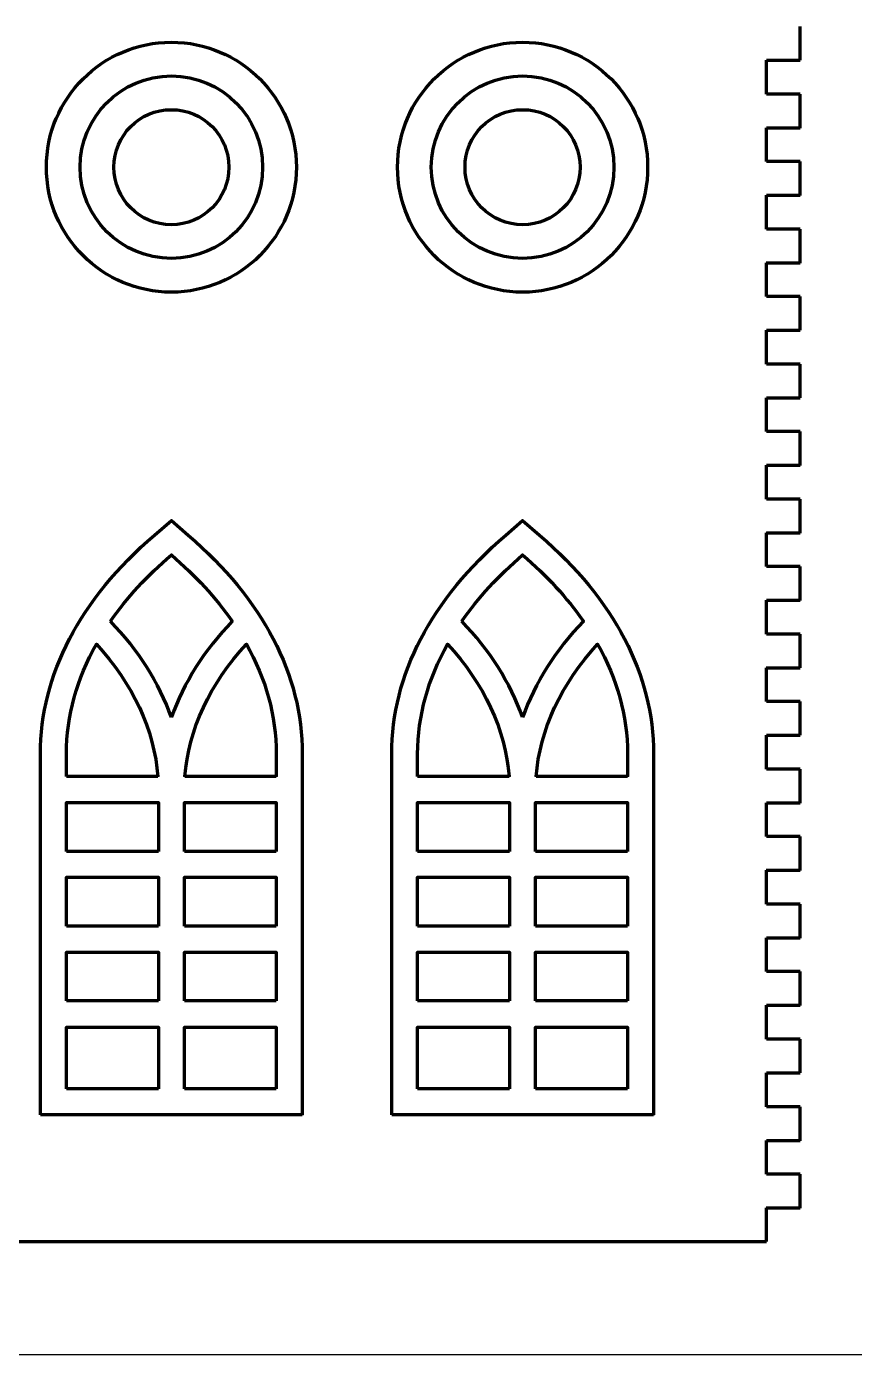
# Model space of a CAD drawing. Header units: centimetres. Extents: x 1569 to 2514, y -799 to -397.
# Drawn here: x 1721.1 to 1789.8, y -598.9 to -488.8 of the extents above; entities that cross this region are included whole.
import ezdxf

# ---------------------------------------------------------------- set-up
doc = ezdxf.new("R2010")
doc.units = ezdxf.units.CM
doc.header["$MEASUREMENT"] = 0
doc.layers.add('layer 1', color=7, linetype='Continuous')

msp = doc.modelspace()

# ---------------------------------------------------------------- linework, layer by layer
msp.add_line((1568.57, -598.93), (2018.57, -598.93))
at = {"layer": 'layer 1', "lineweight": 80}
for points, knots in [([(1785.29, -491.57), (1785.29, -491.57), (1785.29, -491.57), (1785.29, -488.77), (1785.29, -488.77)], [0.954545455, 0.954545455, 0.954545455, 0.954545455, 0.954545465, 0.959090909, 0.959090909, 0.959090909, 0.959090909]), ([(1782.49, -494.37), (1782.49, -494.37), (1782.49, -494.37), (1782.49, -491.57), (1782.49, -491.57)], [0.945454545, 0.945454545, 0.945454545, 0.945454545, 0.945454555, 0.95, 0.95, 0.95, 0.95]), ([(1782.49, -491.57), (1782.49, -491.57), (1782.49, -491.57), (1785.29, -491.57), (1785.29, -491.57)], [0.95, 0.95, 0.95, 0.95, 0.95000001, 0.954545455, 0.954545455, 0.954545455, 0.954545455]), ([(1785.29, -494.37), (1785.29, -494.37), (1785.29, -494.37), (1782.49, -494.37), (1782.49, -494.37)], [0.940909091, 0.940909091, 0.940909091, 0.940909091, 0.940909101, 0.945454545, 0.945454545, 0.945454545, 0.945454545]), ([(1785.29, -497.17), (1785.29, -497.17), (1785.29, -497.17), (1785.29, -494.37), (1785.29, -494.37)], [0.936363636, 0.936363636, 0.936363636, 0.936363636, 0.936363646, 0.940909091, 0.940909091, 0.940909091, 0.940909091]), ([(1737.9, -500.44), (1737.9, -500.44), (1737.9, -503.08), (1735.77, -505.21), (1733.13, -505.21), (1733.13, -505.21), (1730.49, -505.21), (1728.36, -503.08), (1728.36, -500.44), (1728.36, -500.44), (1728.36, -497.8), (1730.49, -495.67), (1733.13, -495.67)], [0.2, 0.2, 0.2, 0.2, 0.2, 0.4, 0.4, 0.4, 0.4, 0.6, 0.6, 0.6, 0.6, 1, 1, 1, 1]), ([(1767.04, -500.44), (1767.04, -500.44), (1767.04, -503.08), (1764.91, -505.21), (1762.27, -505.21), (1762.27, -505.21), (1759.63, -505.21), (1757.49, -503.08), (1757.49, -500.44), (1757.49, -500.44), (1757.49, -497.8), (1759.63, -495.67), (1762.27, -495.67)], [0.2, 0.2, 0.2, 0.2, 0.2, 0.4, 0.4, 0.4, 0.4, 0.6, 0.6, 0.6, 0.6, 1, 1, 1, 1]), ([(1782.49, -499.97), (1782.49, -499.97), (1782.49, -499.97), (1782.49, -497.17), (1782.49, -497.17)], [0.927272727, 0.927272727, 0.927272727, 0.927272727, 0.927272737, 0.931818182, 0.931818182, 0.931818182, 0.931818182]), ([(1782.49, -497.17), (1782.49, -497.17), (1782.49, -497.17), (1785.29, -497.17), (1785.29, -497.17)], [0.931818182, 0.931818182, 0.931818182, 0.931818182, 0.931818192, 0.936363636, 0.936363636, 0.936363636, 0.936363636]), ([(1785.29, -499.97), (1785.29, -499.97), (1785.29, -499.97), (1782.49, -499.97), (1782.49, -499.97)], [0.922727273, 0.922727273, 0.922727273, 0.922727273, 0.922727283, 0.927272727, 0.927272727, 0.927272727, 0.927272727]), ([(1785.29, -502.77), (1785.29, -502.77), (1785.29, -502.77), (1785.29, -499.97), (1785.29, -499.97)], [0.918181818, 0.918181818, 0.918181818, 0.918181818, 0.918181828, 0.922727273, 0.922727273, 0.922727273, 0.922727273]), ([(1782.49, -505.57), (1782.49, -505.57), (1782.49, -505.57), (1782.49, -502.77), (1782.49, -502.77)], [0.909090909, 0.909090909, 0.909090909, 0.909090909, 0.909090919, 0.913636364, 0.913636364, 0.913636364, 0.913636364]), ([(1782.49, -502.77), (1782.49, -502.77), (1782.49, -502.77), (1785.29, -502.77), (1785.29, -502.77)], [0.913636364, 0.913636364, 0.913636364, 0.913636364, 0.913636374, 0.918181818, 0.918181818, 0.918181818, 0.918181818]), ([(1785.29, -505.57), (1785.29, -505.57), (1785.29, -505.57), (1782.49, -505.57), (1782.49, -505.57)], [0.904545455, 0.904545455, 0.904545455, 0.904545455, 0.904545465, 0.909090909, 0.909090909, 0.909090909, 0.909090909]), ([(1785.29, -508.37), (1785.29, -508.37), (1785.29, -508.37), (1785.29, -505.57), (1785.29, -505.57)], [0.9, 0.9, 0.9, 0.9, 0.90000001, 0.904545455, 0.904545455, 0.904545455, 0.904545455]), ([(1782.49, -511.17), (1782.49, -511.17), (1782.49, -511.17), (1782.49, -508.37), (1782.49, -508.37)], [0.890909091, 0.890909091, 0.890909091, 0.890909091, 0.890909101, 0.895454545, 0.895454545, 0.895454545, 0.895454545]), ([(1782.49, -508.37), (1782.49, -508.37), (1782.49, -508.37), (1785.29, -508.37), (1785.29, -508.37)], [0.895454545, 0.895454545, 0.895454545, 0.895454545, 0.895454555, 0.9, 0.9, 0.9, 0.9]), ([(1785.29, -511.17), (1785.29, -511.17), (1785.29, -511.17), (1782.49, -511.17), (1782.49, -511.17)], [0.886363636, 0.886363636, 0.886363636, 0.886363636, 0.886363646, 0.890909091, 0.890909091, 0.890909091, 0.890909091]), ([(1785.29, -513.97), (1785.29, -513.97), (1785.29, -513.97), (1785.29, -511.17), (1785.29, -511.17)], [0.881818182, 0.881818182, 0.881818182, 0.881818182, 0.881818192, 0.886363636, 0.886363636, 0.886363636, 0.886363636]), ([(1782.49, -516.77), (1782.49, -516.77), (1782.49, -516.77), (1782.49, -513.97), (1782.49, -513.97)], [0.872727273, 0.872727273, 0.872727273, 0.872727273, 0.872727283, 0.877272727, 0.877272727, 0.877272727, 0.877272727]), ([(1782.49, -513.97), (1782.49, -513.97), (1782.49, -513.97), (1785.29, -513.97), (1785.29, -513.97)], [0.877272727, 0.877272727, 0.877272727, 0.877272727, 0.877272737, 0.881818182, 0.881818182, 0.881818182, 0.881818182]), ([(1785.29, -516.77), (1785.29, -516.77), (1785.29, -516.77), (1782.49, -516.77), (1782.49, -516.77)], [0.868181818, 0.868181818, 0.868181818, 0.868181818, 0.868181828, 0.872727273, 0.872727273, 0.872727273, 0.872727273]), ([(1785.29, -519.57), (1785.29, -519.57), (1785.29, -519.57), (1785.29, -516.77), (1785.29, -516.77)], [0.863636364, 0.863636364, 0.863636364, 0.863636364, 0.863636374, 0.868181818, 0.868181818, 0.868181818, 0.868181818]), ([(1782.49, -522.37), (1782.49, -522.37), (1782.49, -522.37), (1782.49, -519.57), (1782.49, -519.57)], [0.854545455, 0.854545455, 0.854545455, 0.854545455, 0.854545465, 0.859090909, 0.859090909, 0.859090909, 0.859090909]), ([(1782.49, -519.57), (1782.49, -519.57), (1782.49, -519.57), (1785.29, -519.57), (1785.29, -519.57)], [0.859090909, 0.859090909, 0.859090909, 0.859090909, 0.859090919, 0.863636364, 0.863636364, 0.863636364, 0.863636364]), ([(1785.29, -522.37), (1785.29, -522.37), (1785.29, -522.37), (1782.49, -522.37), (1782.49, -522.37)], [0.85, 0.85, 0.85, 0.85, 0.85000001, 0.854545455, 0.854545455, 0.854545455, 0.854545455]), ([(1785.29, -525.17), (1785.29, -525.17), (1785.29, -525.17), (1785.29, -522.37), (1785.29, -522.37)], [0.845454545, 0.845454545, 0.845454545, 0.845454545, 0.845454555, 0.85, 0.85, 0.85, 0.85]), ([(1782.49, -527.97), (1782.49, -527.97), (1782.49, -527.97), (1782.49, -525.17), (1782.49, -525.17)], [0.836363636, 0.836363636, 0.836363636, 0.836363636, 0.836363646, 0.840909091, 0.840909091, 0.840909091, 0.840909091]), ([(1782.49, -525.17), (1782.49, -525.17), (1782.49, -525.17), (1785.29, -525.17), (1785.29, -525.17)], [0.840909091, 0.840909091, 0.840909091, 0.840909091, 0.840909101, 0.845454545, 0.845454545, 0.845454545, 0.845454545]), ([(1785.29, -527.97), (1785.29, -527.97), (1785.29, -527.97), (1782.49, -527.97), (1782.49, -527.97)], [0.831818182, 0.831818182, 0.831818182, 0.831818182, 0.831818192, 0.836363636, 0.836363636, 0.836363636, 0.836363636]), ([(1785.29, -530.77), (1785.29, -530.77), (1785.29, -530.77), (1785.29, -527.97), (1785.29, -527.97)], [0.827272727, 0.827272727, 0.827272727, 0.827272727, 0.827272737, 0.831818182, 0.831818182, 0.831818182, 0.831818182]), ([(1782.49, -533.57), (1782.49, -533.57), (1782.49, -533.57), (1782.49, -530.77), (1782.49, -530.77)], [0.818181818, 0.818181818, 0.818181818, 0.818181818, 0.818181828, 0.822727273, 0.822727273, 0.822727273, 0.822727273]), ([(1782.49, -530.77), (1782.49, -530.77), (1782.49, -530.77), (1785.29, -530.77), (1785.29, -530.77)], [0.822727273, 0.822727273, 0.822727273, 0.822727273, 0.822727283, 0.827272727, 0.827272727, 0.827272727, 0.827272727]), ([(1733.13, -532.6), (1733.13, -532.6), (1735.13, -534.32), (1736.83, -536.17), (1738.18, -538.11)], [0.2, 0.2, 0.2, 0.2, 0.2, 0.4, 0.4, 0.4, 0.4]), ([(1762.27, -532.6), (1762.27, -532.6), (1764.27, -534.32), (1765.96, -536.17), (1767.31, -538.11)], [0.2, 0.2, 0.2, 0.2, 0.2, 0.4, 0.4, 0.4, 0.4]), ([(1785.29, -533.57), (1785.29, -533.57), (1785.29, -533.57), (1782.49, -533.57), (1782.49, -533.57)], [0.813636364, 0.813636364, 0.813636364, 0.813636364, 0.813636374, 0.818181818, 0.818181818, 0.818181818, 0.818181818]), ([(1785.29, -536.37), (1785.29, -536.37), (1785.29, -536.37), (1785.29, -533.57), (1785.29, -533.57)], [0.809090909, 0.809090909, 0.809090909, 0.809090909, 0.809090919, 0.813636364, 0.813636364, 0.813636364, 0.813636364]), ([(1782.49, -539.17), (1782.49, -539.17), (1782.49, -539.17), (1782.49, -536.37), (1782.49, -536.37)], [0.8, 0.8, 0.8, 0.8, 0.80000001, 0.804545455, 0.804545455, 0.804545455, 0.804545455]), ([(1782.49, -536.37), (1782.49, -536.37), (1782.49, -536.37), (1785.29, -536.37), (1785.29, -536.37)], [0.804545455, 0.804545455, 0.804545455, 0.804545455, 0.804545465, 0.809090909, 0.809090909, 0.809090909, 0.809090909]), ([(1733.13, -546.08), (1733.13, -546.08), (1732.11, -543.23), (1730.39, -540.49), (1728.08, -538.11)], [0.6, 0.6, 0.6, 0.6, 0.6, 1, 1, 1, 1]), ([(1738.18, -538.11), (1738.18, -538.11), (1735.87, -540.49), (1734.15, -543.23), (1733.13, -546.08)], [0.4, 0.4, 0.4, 0.4, 0.4, 0.6, 0.6, 0.6, 0.6]), ([(1762.27, -546.08), (1762.27, -546.08), (1761.25, -543.23), (1759.53, -540.49), (1757.22, -538.11)], [0.6, 0.6, 0.6, 0.6, 0.6, 1, 1, 1, 1]), ([(1767.31, -538.11), (1767.31, -538.11), (1765.01, -540.49), (1763.29, -543.23), (1762.27, -546.08)], [0.4, 0.4, 0.4, 0.4, 0.4, 0.6, 0.6, 0.6, 0.6]), ([(1785.29, -539.17), (1785.29, -539.17), (1785.29, -539.17), (1782.49, -539.17), (1782.49, -539.17)], [0.795454545, 0.795454545, 0.795454545, 0.795454545, 0.795454555, 0.8, 0.8, 0.8, 0.8]), ([(1785.29, -541.97), (1785.29, -541.97), (1785.29, -541.97), (1785.29, -539.17), (1785.29, -539.17)], [0.790909091, 0.790909091, 0.790909091, 0.790909091, 0.790909101, 0.795454545, 0.795454545, 0.795454545, 0.795454545]), ([(1726.91, -540), (1726.91, -540), (1729.91, -543.24), (1731.72, -547.15), (1732.01, -550.99)], [0.2, 0.2, 0.2, 0.2, 0.2, 0.4, 0.4, 0.4, 0.4]), ([(1734.25, -550.99), (1734.25, -550.99), (1734.54, -547.15), (1736.35, -543.24), (1739.35, -540)], [0.4, 0.4, 0.4, 0.4, 0.4, 0.6, 0.6, 0.6, 0.6]), ([(1739.35, -540), (1739.35, -540), (1740.96, -542.87), (1741.83, -545.93), (1741.83, -549.11)], [0.6, 0.6, 0.6, 0.6, 0.6, 1, 1, 1, 1]), ([(1756.04, -540), (1756.04, -540), (1759.05, -543.24), (1760.86, -547.15), (1761.15, -550.99)], [0.2, 0.2, 0.2, 0.2, 0.2, 0.4, 0.4, 0.4, 0.4]), ([(1763.39, -550.99), (1763.39, -550.99), (1763.68, -547.15), (1765.49, -543.24), (1768.49, -540)], [0.4, 0.4, 0.4, 0.4, 0.4, 0.6, 0.6, 0.6, 0.6]), ([(1768.49, -540), (1768.49, -540), (1770.1, -542.87), (1770.97, -545.93), (1770.97, -549.11)], [0.6, 0.6, 0.6, 0.6, 0.6, 1, 1, 1, 1]), ([(1782.49, -544.77), (1782.49, -544.77), (1782.49, -544.77), (1782.49, -541.97), (1782.49, -541.97)], [0.781818182, 0.781818182, 0.781818182, 0.781818182, 0.781818192, 0.786363636, 0.786363636, 0.786363636, 0.786363636]), ([(1782.49, -541.97), (1782.49, -541.97), (1782.49, -541.97), (1785.29, -541.97), (1785.29, -541.97)], [0.786363636, 0.786363636, 0.786363636, 0.786363636, 0.786363646, 0.790909091, 0.790909091, 0.790909091, 0.790909091]), ([(1785.29, -544.77), (1785.29, -544.77), (1785.29, -544.77), (1782.49, -544.77), (1782.49, -544.77)], [0.777272727, 0.777272727, 0.777272727, 0.777272727, 0.777272737, 0.781818182, 0.781818182, 0.781818182, 0.781818182]), ([(1785.29, -547.57), (1785.29, -547.57), (1785.29, -547.57), (1785.29, -544.77), (1785.29, -544.77)], [0.772727273, 0.772727273, 0.772727273, 0.772727273, 0.772727283, 0.777272727, 0.777272727, 0.777272727, 0.777272727]), ([(1782.49, -550.37), (1782.49, -550.37), (1782.49, -550.37), (1782.49, -547.57), (1782.49, -547.57)], [0.763636364, 0.763636364, 0.763636364, 0.763636364, 0.763636374, 0.768181818, 0.768181818, 0.768181818, 0.768181818]), ([(1782.49, -547.57), (1782.49, -547.57), (1782.49, -547.57), (1785.29, -547.57), (1785.29, -547.57)], [0.768181818, 0.768181818, 0.768181818, 0.768181818, 0.768181828, 0.772727273, 0.772727273, 0.772727273, 0.772727273]), ([(1724.43, -550.99), (1724.43, -550.99), (1724.43, -550.99), (1724.43, -549.11), (1724.43, -549.11)], [0.6, 0.6, 0.6, 0.6, 0.6, 1, 1, 1, 1]), ([(1753.56, -550.99), (1753.56, -550.99), (1753.56, -550.99), (1753.56, -549.11), (1753.56, -549.11)], [0.6, 0.6, 0.6, 0.6, 0.6, 1, 1, 1, 1]), ([(1785.29, -550.37), (1785.29, -550.37), (1785.29, -550.37), (1782.49, -550.37), (1782.49, -550.37)], [0.759090909, 0.759090909, 0.759090909, 0.759090909, 0.759090919, 0.763636364, 0.763636364, 0.763636364, 0.763636364]), ([(1785.29, -553.17), (1785.29, -553.17), (1785.29, -553.17), (1785.29, -550.37), (1785.29, -550.37)], [0.754545455, 0.754545455, 0.754545455, 0.754545455, 0.754545465, 0.759090909, 0.759090909, 0.759090909, 0.759090909]), ([(1732.01, -550.99), (1732.01, -550.99), (1732.01, -550.99), (1724.43, -550.99), (1724.43, -550.99)], [0.4, 0.4, 0.4, 0.4, 0.4, 0.6, 0.6, 0.6, 0.6]), ([(1741.83, -550.99), (1741.83, -550.99), (1741.83, -550.99), (1734.25, -550.99), (1734.25, -550.99)], [0.2, 0.2, 0.2, 0.2, 0.2, 0.4, 0.4, 0.4, 0.4]), ([(1761.15, -550.99), (1761.15, -550.99), (1761.15, -550.99), (1753.56, -550.99), (1753.56, -550.99)], [0.4, 0.4, 0.4, 0.4, 0.4, 0.6, 0.6, 0.6, 0.6]), ([(1770.97, -550.99), (1770.97, -550.99), (1770.97, -550.99), (1763.39, -550.99), (1763.39, -550.99)], [0.2, 0.2, 0.2, 0.2, 0.2, 0.4, 0.4, 0.4, 0.4]), ([(1724.43, -557.2), (1724.43, -557.2), (1724.43, -557.2), (1724.43, -553.15), (1724.43, -553.15)], [0.2, 0.2, 0.2, 0.2, 0.2, 0.4, 0.4, 0.4, 0.4]), ([(1724.43, -553.15), (1724.43, -553.15), (1724.43, -553.15), (1732.05, -553.15), (1732.05, -553.15)], [0.4, 0.4, 0.4, 0.4, 0.4, 0.6, 0.6, 0.6, 0.6]), ([(1732.05, -553.15), (1732.05, -553.15), (1732.05, -553.15), (1732.05, -557.2), (1732.05, -557.2)], [0.6, 0.6, 0.6, 0.6, 0.6, 1, 1, 1, 1]), ([(1734.21, -557.2), (1734.21, -557.2), (1734.21, -557.2), (1734.21, -553.15), (1734.21, -553.15)], [0.2, 0.2, 0.2, 0.2, 0.2, 0.4, 0.4, 0.4, 0.4]), ([(1734.21, -553.15), (1734.21, -553.15), (1734.21, -553.15), (1741.83, -553.15), (1741.83, -553.15)], [0.4, 0.4, 0.4, 0.4, 0.4, 0.6, 0.6, 0.6, 0.6]), ([(1741.83, -553.15), (1741.83, -553.15), (1741.83, -553.15), (1741.83, -557.2), (1741.83, -557.2)], [0.6, 0.6, 0.6, 0.6, 0.6, 1, 1, 1, 1]), ([(1753.56, -557.2), (1753.56, -557.2), (1753.56, -557.2), (1753.56, -553.15), (1753.56, -553.15)], [0.2, 0.2, 0.2, 0.2, 0.2, 0.4, 0.4, 0.4, 0.4]), ([(1753.56, -553.15), (1753.56, -553.15), (1753.56, -553.15), (1761.19, -553.15), (1761.19, -553.15)], [0.4, 0.4, 0.4, 0.4, 0.4, 0.6, 0.6, 0.6, 0.6]), ([(1761.19, -553.15), (1761.19, -553.15), (1761.19, -553.15), (1761.19, -557.2), (1761.19, -557.2)], [0.6, 0.6, 0.6, 0.6, 0.6, 1, 1, 1, 1]), ([(1763.34, -557.2), (1763.34, -557.2), (1763.34, -557.2), (1763.34, -553.15), (1763.34, -553.15)], [0.2, 0.2, 0.2, 0.2, 0.2, 0.4, 0.4, 0.4, 0.4]), ([(1763.34, -553.15), (1763.34, -553.15), (1763.34, -553.15), (1770.97, -553.15), (1770.97, -553.15)], [0.4, 0.4, 0.4, 0.4, 0.4, 0.6, 0.6, 0.6, 0.6]), ([(1770.97, -553.15), (1770.97, -553.15), (1770.97, -553.15), (1770.97, -557.2), (1770.97, -557.2)], [0.6, 0.6, 0.6, 0.6, 0.6, 1, 1, 1, 1]), ([(1782.49, -555.97), (1782.49, -555.97), (1782.49, -555.97), (1782.49, -553.17), (1782.49, -553.17)], [0.745454545, 0.745454545, 0.745454545, 0.745454545, 0.745454555, 0.75, 0.75, 0.75, 0.75]), ([(1782.49, -553.17), (1782.49, -553.17), (1782.49, -553.17), (1785.29, -553.17), (1785.29, -553.17)], [0.75, 0.75, 0.75, 0.75, 0.75000001, 0.754545455, 0.754545455, 0.754545455, 0.754545455]), ([(1785.29, -555.97), (1785.29, -555.97), (1785.29, -555.97), (1782.49, -555.97), (1782.49, -555.97)], [0.740909091, 0.740909091, 0.740909091, 0.740909091, 0.740909101, 0.745454545, 0.745454545, 0.745454545, 0.745454545]), ([(1785.29, -558.77), (1785.29, -558.77), (1785.29, -558.77), (1785.29, -555.97), (1785.29, -555.97)], [0.736363636, 0.736363636, 0.736363636, 0.736363636, 0.736363646, 0.740909091, 0.740909091, 0.740909091, 0.740909091]), ([(1724.43, -563.41), (1724.43, -563.41), (1724.43, -563.41), (1724.43, -559.35), (1724.43, -559.35)], [0.2, 0.2, 0.2, 0.2, 0.2, 0.4, 0.4, 0.4, 0.4]), ([(1724.43, -559.35), (1724.43, -559.35), (1724.43, -559.35), (1732.05, -559.35), (1732.05, -559.35)], [0.4, 0.4, 0.4, 0.4, 0.4, 0.6, 0.6, 0.6, 0.6]), ([(1732.05, -559.35), (1732.05, -559.35), (1732.05, -559.35), (1732.05, -563.41), (1732.05, -563.41)], [0.6, 0.6, 0.6, 0.6, 0.6, 1, 1, 1, 1]), ([(1734.21, -563.41), (1734.21, -563.41), (1734.21, -563.41), (1734.21, -559.35), (1734.21, -559.35)], [0.2, 0.2, 0.2, 0.2, 0.2, 0.4, 0.4, 0.4, 0.4]), ([(1734.21, -559.35), (1734.21, -559.35), (1734.21, -559.35), (1741.83, -559.35), (1741.83, -559.35)], [0.4, 0.4, 0.4, 0.4, 0.4, 0.6, 0.6, 0.6, 0.6]), ([(1741.83, -559.35), (1741.83, -559.35), (1741.83, -559.35), (1741.83, -563.41), (1741.83, -563.41)], [0.6, 0.6, 0.6, 0.6, 0.6, 1, 1, 1, 1]), ([(1753.56, -563.41), (1753.56, -563.41), (1753.56, -563.41), (1753.56, -559.35), (1753.56, -559.35)], [0.2, 0.2, 0.2, 0.2, 0.2, 0.4, 0.4, 0.4, 0.4]), ([(1753.56, -559.35), (1753.56, -559.35), (1753.56, -559.35), (1761.19, -559.35), (1761.19, -559.35)], [0.4, 0.4, 0.4, 0.4, 0.4, 0.6, 0.6, 0.6, 0.6]), ([(1761.19, -559.35), (1761.19, -559.35), (1761.19, -559.35), (1761.19, -563.41), (1761.19, -563.41)], [0.6, 0.6, 0.6, 0.6, 0.6, 1, 1, 1, 1]), ([(1763.34, -563.41), (1763.34, -563.41), (1763.34, -563.41), (1763.34, -559.35), (1763.34, -559.35)], [0.2, 0.2, 0.2, 0.2, 0.2, 0.4, 0.4, 0.4, 0.4]), ([(1763.34, -559.35), (1763.34, -559.35), (1763.34, -559.35), (1770.97, -559.35), (1770.97, -559.35)], [0.4, 0.4, 0.4, 0.4, 0.4, 0.6, 0.6, 0.6, 0.6]), ([(1770.97, -559.35), (1770.97, -559.35), (1770.97, -559.35), (1770.97, -563.41), (1770.97, -563.41)], [0.6, 0.6, 0.6, 0.6, 0.6, 1, 1, 1, 1]), ([(1782.49, -561.57), (1782.49, -561.57), (1782.49, -561.57), (1782.49, -558.77), (1782.49, -558.77)], [0.727272727, 0.727272727, 0.727272727, 0.727272727, 0.727272737, 0.731818182, 0.731818182, 0.731818182, 0.731818182]), ([(1782.49, -558.77), (1782.49, -558.77), (1782.49, -558.77), (1785.29, -558.77), (1785.29, -558.77)], [0.731818182, 0.731818182, 0.731818182, 0.731818182, 0.731818192, 0.736363636, 0.736363636, 0.736363636, 0.736363636]), ([(1785.29, -561.57), (1785.29, -561.57), (1785.29, -561.57), (1782.49, -561.57), (1782.49, -561.57)], [0.722727273, 0.722727273, 0.722727273, 0.722727273, 0.722727283, 0.727272727, 0.727272727, 0.727272727, 0.727272727]), ([(1785.29, -564.37), (1785.29, -564.37), (1785.29, -564.37), (1785.29, -561.57), (1785.29, -561.57)], [0.718181818, 0.718181818, 0.718181818, 0.718181818, 0.718181828, 0.722727273, 0.722727273, 0.722727273, 0.722727273]), ([(1782.49, -567.17), (1782.49, -567.17), (1782.49, -567.17), (1782.49, -564.37), (1782.49, -564.37)], [0.709090909, 0.709090909, 0.709090909, 0.709090909, 0.709090919, 0.713636364, 0.713636364, 0.713636364, 0.713636364]), ([(1782.49, -564.37), (1782.49, -564.37), (1782.49, -564.37), (1785.29, -564.37), (1785.29, -564.37)], [0.713636364, 0.713636364, 0.713636364, 0.713636364, 0.713636374, 0.718181818, 0.718181818, 0.718181818, 0.718181818]), ([(1724.43, -569.61), (1724.43, -569.61), (1724.43, -569.61), (1724.43, -565.56), (1724.43, -565.56)], [0.2, 0.2, 0.2, 0.2, 0.2, 0.4, 0.4, 0.4, 0.4]), ([(1724.43, -565.56), (1724.43, -565.56), (1724.43, -565.56), (1732.05, -565.56), (1732.05, -565.56)], [0.4, 0.4, 0.4, 0.4, 0.4, 0.6, 0.6, 0.6, 0.6]), ([(1732.05, -565.56), (1732.05, -565.56), (1732.05, -565.56), (1732.05, -569.61), (1732.05, -569.61)], [0.6, 0.6, 0.6, 0.6, 0.6, 1, 1, 1, 1]), ([(1734.21, -569.61), (1734.21, -569.61), (1734.21, -569.61), (1734.21, -565.56), (1734.21, -565.56)], [0.2, 0.2, 0.2, 0.2, 0.2, 0.4, 0.4, 0.4, 0.4]), ([(1734.21, -565.56), (1734.21, -565.56), (1734.21, -565.56), (1741.83, -565.56), (1741.83, -565.56)], [0.4, 0.4, 0.4, 0.4, 0.4, 0.6, 0.6, 0.6, 0.6]), ([(1741.83, -565.56), (1741.83, -565.56), (1741.83, -565.56), (1741.83, -569.61), (1741.83, -569.61)], [0.6, 0.6, 0.6, 0.6, 0.6, 1, 1, 1, 1]), ([(1753.56, -569.61), (1753.56, -569.61), (1753.56, -569.61), (1753.56, -565.56), (1753.56, -565.56)], [0.2, 0.2, 0.2, 0.2, 0.2, 0.4, 0.4, 0.4, 0.4]), ([(1753.56, -565.56), (1753.56, -565.56), (1753.56, -565.56), (1761.19, -565.56), (1761.19, -565.56)], [0.4, 0.4, 0.4, 0.4, 0.4, 0.6, 0.6, 0.6, 0.6]), ([(1761.19, -565.56), (1761.19, -565.56), (1761.19, -565.56), (1761.19, -569.61), (1761.19, -569.61)], [0.6, 0.6, 0.6, 0.6, 0.6, 1, 1, 1, 1]), ([(1763.34, -569.61), (1763.34, -569.61), (1763.34, -569.61), (1763.34, -565.56), (1763.34, -565.56)], [0.2, 0.2, 0.2, 0.2, 0.2, 0.4, 0.4, 0.4, 0.4]), ([(1763.34, -565.56), (1763.34, -565.56), (1763.34, -565.56), (1770.97, -565.56), (1770.97, -565.56)], [0.4, 0.4, 0.4, 0.4, 0.4, 0.6, 0.6, 0.6, 0.6]), ([(1770.97, -565.56), (1770.97, -565.56), (1770.97, -565.56), (1770.97, -569.61), (1770.97, -569.61)], [0.6, 0.6, 0.6, 0.6, 0.6, 1, 1, 1, 1]), ([(1785.29, -567.17), (1785.29, -567.17), (1785.29, -567.17), (1782.49, -567.17), (1782.49, -567.17)], [0.704545455, 0.704545455, 0.704545455, 0.704545455, 0.704545465, 0.709090909, 0.709090909, 0.709090909, 0.709090909]), ([(1785.29, -569.97), (1785.29, -569.97), (1785.29, -569.97), (1785.29, -567.17), (1785.29, -567.17)], [0.7, 0.7, 0.7, 0.7, 0.70000001, 0.704545455, 0.704545455, 0.704545455, 0.704545455]), ([(1782.49, -572.77), (1782.49, -572.77), (1782.49, -572.77), (1782.49, -569.97), (1782.49, -569.97)], [0.690909091, 0.690909091, 0.690909091, 0.690909091, 0.690909101, 0.695454545, 0.695454545, 0.695454545, 0.695454545]), ([(1782.49, -569.97), (1782.49, -569.97), (1782.49, -569.97), (1785.29, -569.97), (1785.29, -569.97)], [0.695454545, 0.695454545, 0.695454545, 0.695454545, 0.695454555, 0.7, 0.7, 0.7, 0.7]), ([(1724.43, -576.9), (1724.43, -576.9), (1724.43, -576.9), (1724.43, -571.77), (1724.43, -571.77)], [0.2, 0.2, 0.2, 0.2, 0.2, 0.4, 0.4, 0.4, 0.4]), ([(1724.43, -571.77), (1724.43, -571.77), (1724.43, -571.77), (1732.05, -571.77), (1732.05, -571.77)], [0.4, 0.4, 0.4, 0.4, 0.4, 0.6, 0.6, 0.6, 0.6]), ([(1732.05, -571.77), (1732.05, -571.77), (1732.05, -571.77), (1732.05, -576.9), (1732.05, -576.9)], [0.6, 0.6, 0.6, 0.6, 0.6, 1, 1, 1, 1]), ([(1734.21, -576.9), (1734.21, -576.9), (1734.21, -576.9), (1734.21, -571.77), (1734.21, -571.77)], [0.2, 0.2, 0.2, 0.2, 0.2, 0.4, 0.4, 0.4, 0.4]), ([(1734.21, -571.77), (1734.21, -571.77), (1734.21, -571.77), (1741.83, -571.77), (1741.83, -571.77)], [0.4, 0.4, 0.4, 0.4, 0.4, 0.6, 0.6, 0.6, 0.6]), ([(1741.83, -571.77), (1741.83, -571.77), (1741.83, -571.77), (1741.83, -576.9), (1741.83, -576.9)], [0.6, 0.6, 0.6, 0.6, 0.6, 1, 1, 1, 1]), ([(1753.56, -576.9), (1753.56, -576.9), (1753.56, -576.9), (1753.56, -571.77), (1753.56, -571.77)], [0.2, 0.2, 0.2, 0.2, 0.2, 0.4, 0.4, 0.4, 0.4]), ([(1753.56, -571.77), (1753.56, -571.77), (1753.56, -571.77), (1761.19, -571.77), (1761.19, -571.77)], [0.4, 0.4, 0.4, 0.4, 0.4, 0.6, 0.6, 0.6, 0.6]), ([(1761.19, -571.77), (1761.19, -571.77), (1761.19, -571.77), (1761.19, -576.9), (1761.19, -576.9)], [0.6, 0.6, 0.6, 0.6, 0.6, 1, 1, 1, 1]), ([(1763.34, -576.9), (1763.34, -576.9), (1763.34, -576.9), (1763.34, -571.77), (1763.34, -571.77)], [0.2, 0.2, 0.2, 0.2, 0.2, 0.4, 0.4, 0.4, 0.4]), ([(1763.34, -571.77), (1763.34, -571.77), (1763.34, -571.77), (1770.97, -571.77), (1770.97, -571.77)], [0.4, 0.4, 0.4, 0.4, 0.4, 0.6, 0.6, 0.6, 0.6]), ([(1770.97, -571.77), (1770.97, -571.77), (1770.97, -571.77), (1770.97, -576.9), (1770.97, -576.9)], [0.6, 0.6, 0.6, 0.6, 0.6, 1, 1, 1, 1]), ([(1785.29, -572.77), (1785.29, -572.77), (1785.29, -572.77), (1782.49, -572.77), (1782.49, -572.77)], [0.686363636, 0.686363636, 0.686363636, 0.686363636, 0.686363646, 0.690909091, 0.690909091, 0.690909091, 0.690909091]), ([(1785.29, -575.58), (1785.29, -575.58), (1785.29, -575.58), (1785.29, -572.77), (1785.29, -572.77)], [0.681818182, 0.681818182, 0.681818182, 0.681818182, 0.681818192, 0.686363636, 0.686363636, 0.686363636, 0.686363636]), ([(1782.49, -578.38), (1782.49, -578.38), (1782.49, -578.38), (1782.49, -575.58), (1782.49, -575.58)], [0.672727273, 0.672727273, 0.672727273, 0.672727273, 0.672727283, 0.677272727, 0.677272727, 0.677272727, 0.677272727]), ([(1782.49, -575.58), (1782.49, -575.58), (1782.49, -575.58), (1785.29, -575.58), (1785.29, -575.58)], [0.677272727, 0.677272727, 0.677272727, 0.677272727, 0.677272737, 0.681818182, 0.681818182, 0.681818182, 0.681818182]), ([(1785.29, -578.38), (1785.29, -578.38), (1785.29, -578.38), (1782.49, -578.38), (1782.49, -578.38)], [0.668181818, 0.668181818, 0.668181818, 0.668181818, 0.668181828, 0.672727273, 0.672727273, 0.672727273, 0.672727273]), ([(1785.29, -581.18), (1785.29, -581.18), (1785.29, -581.18), (1785.29, -578.38), (1785.29, -578.38)], [0.663636364, 0.663636364, 0.663636364, 0.663636364, 0.663636374, 0.668181818, 0.668181818, 0.668181818, 0.668181818]), ([(1782.49, -583.98), (1782.49, -583.98), (1782.49, -583.98), (1782.49, -581.18), (1782.49, -581.18)], [0.654545455, 0.654545455, 0.654545455, 0.654545455, 0.654545465, 0.659090909, 0.659090909, 0.659090909, 0.659090909]), ([(1782.49, -581.18), (1782.49, -581.18), (1782.49, -581.18), (1785.29, -581.18), (1785.29, -581.18)], [0.659090909, 0.659090909, 0.659090909, 0.659090909, 0.659090919, 0.663636364, 0.663636364, 0.663636364, 0.663636364]), ([(1785.29, -583.98), (1785.29, -583.98), (1785.29, -583.98), (1782.49, -583.98), (1782.49, -583.98)], [0.65, 0.65, 0.65, 0.65, 0.65000001, 0.654545455, 0.654545455, 0.654545455, 0.654545455]), ([(1785.29, -586.78), (1785.29, -586.78), (1785.29, -586.78), (1785.29, -583.98), (1785.29, -583.98)], [0.645454545, 0.645454545, 0.645454545, 0.645454545, 0.645454555, 0.65, 0.65, 0.65, 0.65]), ([(1782.49, -589.57), (1782.49, -589.57), (1782.49, -589.57), (1782.49, -586.78), (1782.49, -586.78)], [0.631818182, 0.631818182, 0.631818182, 0.631818182, 0.631818192, 0.636363636, 0.636363636, 0.636363636, 0.636363636]), ([(1782.49, -586.78), (1782.49, -586.78), (1782.49, -586.78), (1782.49, -586.78), (1782.49, -586.78)], [0.636363636, 0.636363636, 0.636363636, 0.636363636, 0.636363646, 0.640909091, 0.640909091, 0.640909091, 0.640909091]), ([(1782.49, -586.78), (1782.49, -586.78), (1782.49, -586.78), (1785.29, -586.78), (1785.29, -586.78)], [0.640909091, 0.640909091, 0.640909091, 0.640909091, 0.640909101, 0.645454545, 0.645454545, 0.645454545, 0.645454545]), ([(1719.96, -589.57), (1719.96, -589.57), (1719.96, -589.57), (1782.49, -589.57), (1782.49, -589.57)], [0.627272727, 0.627272727, 0.627272727, 0.627272727, 0.627272737, 0.631818182, 0.631818182, 0.631818182, 0.631818182])]:
    msp.add_open_spline(points, degree=3, knots=knots, dxfattribs=at)
at = {"layer": 'layer 1', "color": 242, "lineweight": 80}
for points, knots in [([(1722.76, -500.44), (1722.76, -500.44), (1722.76, -494.72), (1727.41, -490.07), (1733.13, -490.07), (1733.13, -490.07), (1738.85, -490.07), (1743.5, -494.72), (1743.5, -500.44), (1743.5, -500.44), (1743.5, -506.16), (1738.85, -510.81), (1733.13, -510.81)], [0.2, 0.2, 0.2, 0.2, 0.2, 0.4, 0.4, 0.4, 0.4, 0.6, 0.6, 0.6, 0.6, 1, 1, 1, 1]), ([(1751.89, -500.44), (1751.89, -500.44), (1751.89, -494.72), (1756.55, -490.07), (1762.27, -490.07), (1762.27, -490.07), (1767.99, -490.07), (1772.64, -494.72), (1772.64, -500.44), (1772.64, -500.44), (1772.64, -506.16), (1767.99, -510.81), (1762.27, -510.81)], [0.2, 0.2, 0.2, 0.2, 0.2, 0.4, 0.4, 0.4, 0.4, 0.6, 0.6, 0.6, 0.6, 1, 1, 1, 1]), ([(1725.56, -500.44), (1725.56, -500.44), (1725.56, -496.26), (1728.95, -492.87), (1733.13, -492.87), (1733.13, -492.87), (1737.31, -492.87), (1740.7, -496.26), (1740.7, -500.44), (1740.7, -500.44), (1740.7, -504.62), (1737.31, -508.01), (1733.13, -508.01)], [0.2, 0.2, 0.2, 0.2, 0.2, 0.4, 0.4, 0.4, 0.4, 0.6, 0.6, 0.6, 0.6, 1, 1, 1, 1]), ([(1754.69, -500.44), (1754.69, -500.44), (1754.69, -496.26), (1758.09, -492.87), (1762.27, -492.87), (1762.27, -492.87), (1766.45, -492.87), (1769.84, -496.26), (1769.84, -500.44), (1769.84, -500.44), (1769.84, -504.62), (1766.45, -508.01), (1762.27, -508.01)], [0.2, 0.2, 0.2, 0.2, 0.2, 0.4, 0.4, 0.4, 0.4, 0.6, 0.6, 0.6, 0.6, 1, 1, 1, 1]), ([(1731.73, -530.97), (1731.73, -530.97), (1731.73, -530.97), (1733.13, -529.76), (1733.13, -529.76)], [0.25, 0.25, 0.25, 0.25, 0.25, 0.375, 0.375, 0.375, 0.375]), ([(1733.13, -529.76), (1733.13, -529.76), (1733.13, -529.76), (1734.53, -530.97), (1734.53, -530.97)], [0.375, 0.375, 0.375, 0.375, 0.375, 0.5, 0.5, 0.5, 0.5]), ([(1760.87, -530.97), (1760.87, -530.97), (1760.87, -530.97), (1762.27, -529.76), (1762.27, -529.76)], [0.25, 0.25, 0.25, 0.25, 0.25, 0.375, 0.375, 0.375, 0.375]), ([(1762.27, -529.76), (1762.27, -529.76), (1762.27, -529.76), (1763.67, -530.97), (1763.67, -530.97)], [0.375, 0.375, 0.375, 0.375, 0.375, 0.5, 0.5, 0.5, 0.5]), ([(1722.27, -549.11), (1722.27, -549.11), (1722.27, -542.56), (1725.54, -536.28), (1731.73, -530.97)], [0.125, 0.125, 0.125, 0.125, 0.125, 0.25, 0.25, 0.25, 0.25]), ([(1734.53, -530.97), (1734.53, -530.97), (1740.72, -536.29), (1743.99, -542.56), (1743.99, -549.11)], [0.5, 0.5, 0.5, 0.5, 0.5, 0.625, 0.625, 0.625, 0.625]), ([(1751.41, -549.11), (1751.41, -549.11), (1751.41, -542.56), (1754.68, -536.28), (1760.87, -530.97)], [0.125, 0.125, 0.125, 0.125, 0.125, 0.25, 0.25, 0.25, 0.25]), ([(1763.67, -530.97), (1763.67, -530.97), (1769.86, -536.29), (1773.13, -542.56), (1773.13, -549.11)], [0.5, 0.5, 0.5, 0.5, 0.5, 0.625, 0.625, 0.625, 0.625]), ([(1743.99, -549.11), (1743.99, -549.11), (1743.99, -549.11), (1743.99, -579.05), (1743.99, -579.05)], [0.625, 0.625, 0.625, 0.625, 0.625, 0.75, 0.75, 0.75, 0.75]), ([(1773.13, -549.11), (1773.13, -549.11), (1773.13, -549.11), (1773.13, -579.05), (1773.13, -579.05)], [0.625, 0.625, 0.625, 0.625, 0.625, 0.75, 0.75, 0.75, 0.75]), ([(1743.99, -579.05), (1743.99, -579.05), (1743.99, -579.05), (1722.27, -579.05), (1722.27, -579.05)], [0.75, 0.75, 0.75, 0.75, 0.75, 1, 1, 1, 1]), ([(1773.13, -579.05), (1773.13, -579.05), (1773.13, -579.05), (1751.41, -579.05), (1751.41, -579.05)], [0.75, 0.75, 0.75, 0.75, 0.75, 1, 1, 1, 1])]:
    msp.add_open_spline(points, degree=3, knots=knots, dxfattribs=at)
at = {"layer": 'layer 1', "lineweight": 80}
for points in [[(1733.13, -495.67), (1735.77, -495.67), (1737.9, -497.8), (1737.9, -500.44)], [(1762.27, -495.67), (1764.91, -495.67), (1767.04, -497.8), (1767.04, -500.44)], [(1728.08, -538.11), (1729.43, -536.17), (1731.13, -534.32), (1733.13, -532.6)], [(1757.22, -538.11), (1758.57, -536.17), (1760.27, -534.32), (1762.27, -532.6)], [(1724.43, -549.11), (1724.43, -545.93), (1725.3, -542.87), (1726.91, -540)], [(1753.56, -549.11), (1753.56, -545.93), (1754.44, -542.87), (1756.04, -540)], [(1741.83, -549.11), (1741.83, -549.11), (1741.83, -550.99), (1741.83, -550.99)], [(1770.97, -549.11), (1770.97, -549.11), (1770.97, -550.99), (1770.97, -550.99)], [(1732.05, -557.2), (1732.05, -557.2), (1724.43, -557.2), (1724.43, -557.2)], [(1741.83, -557.2), (1741.83, -557.2), (1734.21, -557.2), (1734.21, -557.2)], [(1761.19, -557.2), (1761.19, -557.2), (1753.56, -557.2), (1753.56, -557.2)], [(1770.97, -557.2), (1770.97, -557.2), (1763.34, -557.2), (1763.34, -557.2)], [(1732.05, -563.41), (1732.05, -563.41), (1724.43, -563.41), (1724.43, -563.41)], [(1741.83, -563.41), (1741.83, -563.41), (1734.21, -563.41), (1734.21, -563.41)], [(1761.19, -563.41), (1761.19, -563.41), (1753.56, -563.41), (1753.56, -563.41)], [(1770.97, -563.41), (1770.97, -563.41), (1763.34, -563.41), (1763.34, -563.41)], [(1732.05, -569.61), (1732.05, -569.61), (1724.43, -569.61), (1724.43, -569.61)], [(1741.83, -569.61), (1741.83, -569.61), (1734.21, -569.61), (1734.21, -569.61)], [(1761.19, -569.61), (1761.19, -569.61), (1753.56, -569.61), (1753.56, -569.61)], [(1770.97, -569.61), (1770.97, -569.61), (1763.34, -569.61), (1763.34, -569.61)], [(1732.05, -576.9), (1732.05, -576.9), (1724.43, -576.9), (1724.43, -576.9)], [(1741.83, -576.9), (1741.83, -576.9), (1734.21, -576.9), (1734.21, -576.9)], [(1761.19, -576.9), (1761.19, -576.9), (1753.56, -576.9), (1753.56, -576.9)], [(1770.97, -576.9), (1770.97, -576.9), (1763.34, -576.9), (1763.34, -576.9)]]:
    msp.add_open_spline(points, degree=3, dxfattribs=at)
at = {"layer": 'layer 1', "color": 242, "lineweight": 80}
for points in [[(1733.13, -510.81), (1727.41, -510.81), (1722.76, -506.16), (1722.76, -500.44)], [(1733.13, -508.01), (1728.95, -508.01), (1725.56, -504.62), (1725.56, -500.44)], [(1762.27, -510.81), (1756.55, -510.81), (1751.89, -506.16), (1751.89, -500.44)], [(1762.27, -508.01), (1758.09, -508.01), (1754.69, -504.62), (1754.69, -500.44)], [(1722.27, -579.05), (1722.27, -579.05), (1722.27, -549.11), (1722.27, -549.11)], [(1751.41, -579.05), (1751.41, -579.05), (1751.41, -549.11), (1751.41, -549.11)]]:
    msp.add_open_spline(points, degree=3, dxfattribs=at)

doc.saveas('drawing.dxf')
